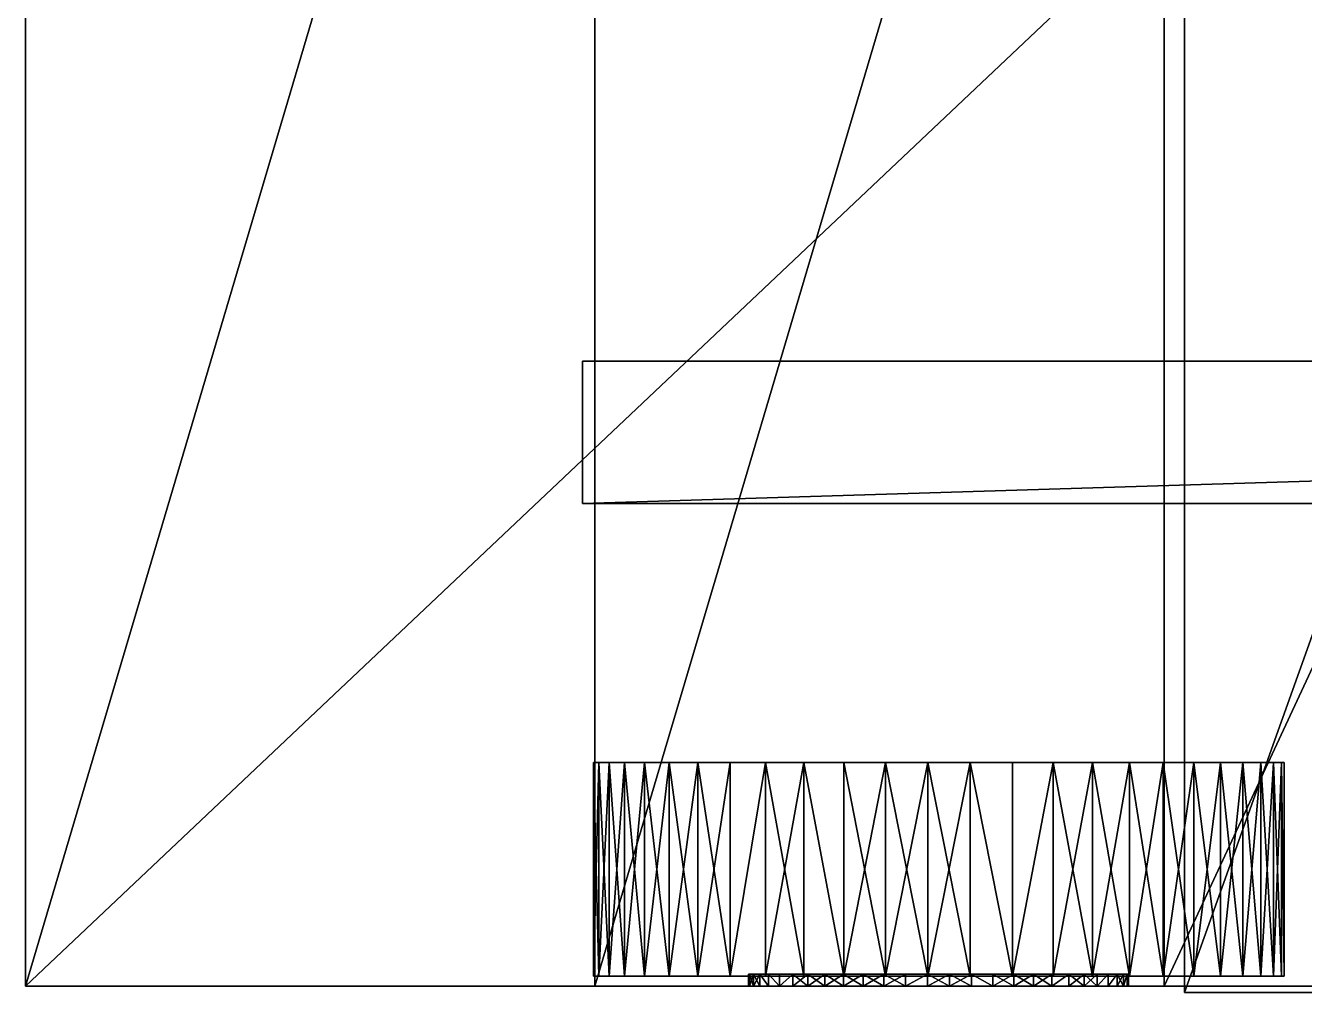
# Model space of a CAD drawing. Header units: millimetres. Extents: x -2048 to 3140, y -951 to 960.
# Drawn here: x -2048 to -790, y -951 to 0 of the extents above; entities that cross this region are included whole.
import ezdxf

# ---------------------------------------------------------------- set-up
doc = ezdxf.new("R2010")
doc.units = ezdxf.units.MM

msp = doc.modelspace()

# ---------------------------------------------------------------- linework, layer by layer
at = {"layer": 'CAD_75LAB'}
for points in [[(-2048, -945, 300), (-48, 945, 300), (-48, -945, 300)], [(-2048, 945, 300), (-48, 945, 300), (-2048, -945, 300)], [(-1488, 945, 1180), (-2048, 945, 860), (-2048, -945, 860)], [(-1488, 945, 1180), (-2048, -945, 860), (-1488, -945, 1180)], [(-2048, 945, 860), (-2048, 945, 300), (-2048, -945, 300)], [(-2048, 945, 860), (-2048, -945, 300), (-2048, -945, 860)], [(-928, 945, 2665), (-1488, 945, 1180), (-1488, -945, 1180)], [(-928, 945, 2665), (-1488, -945, 1180), (-928, -945, 2665)], [(-48, 945, 2665), (-928, -945, 2665), (-48, -945, 2665)], [(-48, 945, 2665), (-928, 945, 2665), (-928, -945, 2665)], [(-908, -951, 1200), (-908, 951, 2525), (-908, 951, 1200)], [(-908, -951, 2525), (-908, 951, 2525), (-908, -951, 1200)], [(-228, 951, 1200), (-908, -951, 1200), (-908, 951, 1200)], [(-228, 951, 1200), (-228, -951, 1200), (-908, -951, 1200)], [(-228, 951, 2525), (-908, 951, 2525), (-908, -951, 2525)], [(-228, 951, 2525), (-908, -951, 2525), (-228, -951, 2525)], [(-1500, -330, 630), (-1500, -330, 380), (-1500, -470, 380)], [(-1500, -470, 630), (-1500, -330, 630), (-1500, -470, 380)], [(3060, -330, 380), (-1500, -330, 380), (-1500, -330, 630)], [(3060, -330, 630), (3060, -330, 380), (-1500, -330, 630)], [(3060, -330, 380), (-1500, -470, 380), (-1500, -330, 380)], [(3060, -330, 380), (3060, -470, 380), (-1500, -470, 380)], [(3060, -330, 630), (-1500, -330, 630), (-1500, -470, 630)], [(3060, -330, 630), (-1500, -470, 630), (3060, -470, 630)], [(3060, -470, 380), (-1500, -470, 630), (-1500, -470, 380)], [(3060, -470, 630), (-1500, -470, 630), (3060, -470, 380)], [(-1489.36, -935, 360.93), (-1484.21, -935, 402.47), (-1484.21, -725, 402.47)], [(-1489.36, -935, 360.93), (-1484.21, -725, 402.47), (-1489.36, -725, 360.93)], [(-1489.36, -935, 360.93), (-1489.36, -725, 360.93), (-1489.36, -725, 319.07)], [(-1489.36, -935, 319.07), (-1489.36, -935, 360.93), (-1489.36, -725, 319.07)], [(-1484.21, -935, 277.53), (-1489.36, -935, 319.07), (-1489.36, -725, 319.07)], [(-1484.21, -935, 277.53), (-1489.36, -725, 319.07), (-1484.21, -725, 277.53)], [(-1484.21, -725, 402.47), (-1489.36, -725, 319.07), (-1489.36, -725, 360.93)], [(-1474, -725, 443.07), (-1489.36, -725, 319.07), (-1484.21, -725, 402.47)], [(-1458.88, -725, 482.11), (-1484.21, -725, 277.53), (-1489.36, -725, 319.07)], [(-1458.88, -725, 482.11), (-1489.36, -725, 319.07), (-1474, -725, 443.07)], [(-1484.21, -935, 402.47), (-1474, -935, 443.07), (-1474, -725, 443.07)], [(-1484.21, -935, 402.47), (-1474, -725, 443.07), (-1484.21, -725, 402.47)], [(-1474, -935, 236.93), (-1484.21, -935, 277.53), (-1484.21, -725, 277.53)], [(-1474, -935, 236.93), (-1484.21, -725, 277.53), (-1474, -725, 236.93)], [(-1484.21, -725, 277.53), (-1354.9, -725, 68.67), (-1386.69, -725, 95.91)], [(-1484.21, -725, 277.53), (-1386.69, -725, 95.91), (-1474, -725, 236.93)], [(-1458.88, -725, 482.11), (-1354.9, -725, 68.67), (-1484.21, -725, 277.53)], [(-1474, -935, 443.07), (-1458.88, -725, 482.11), (-1474, -725, 443.07)], [(-1474, -935, 443.07), (-1458.88, -935, 482.11), (-1458.88, -725, 482.11)], [(-1458.88, -935, 197.89), (-1474, -935, 236.93), (-1474, -725, 236.93)], [(-1458.88, -935, 197.89), (-1474, -725, 236.93), (-1458.88, -725, 197.89)], [(-1474, -725, 236.93), (-1386.69, -725, 95.91), (-1458.88, -725, 197.89)], [(-1458.88, -935, 482.11), (-1439.07, -725, 518.99), (-1458.88, -725, 482.11)], [(-1458.88, -935, 482.11), (-1439.07, -935, 518.99), (-1439.07, -725, 518.99)], [(-1439.07, -935, 161.01), (-1458.88, -935, 197.89), (-1458.88, -725, 197.89)], [(-1439.07, -935, 161.01), (-1458.88, -725, 197.89), (-1439.07, -725, 161.01)], [(-1458.88, -725, 197.89), (-1386.69, -725, 95.91), (-1439.07, -725, 161.01)], [(-1439.07, -725, 518.99), (-1354.9, -725, 68.67), (-1458.88, -725, 482.11)], [(-1439.07, -935, 518.99), (-1414.89, -725, 553.15), (-1439.07, -725, 518.99)], [(-1439.07, -935, 518.99), (-1414.89, -935, 553.15), (-1414.89, -725, 553.15)], [(-1414.89, -935, 126.85), (-1439.07, -935, 161.01), (-1439.07, -725, 161.01)], [(-1414.89, -935, 126.85), (-1439.07, -725, 161.01), (-1414.89, -725, 126.85)], [(-1439.07, -725, 161.01), (-1386.69, -725, 95.91), (-1414.89, -725, 126.85)], [(-1386.69, -725, 584.09), (-1439.07, -725, 518.99), (-1414.89, -725, 553.15)], [(-1386.69, -725, 584.09), (-1354.9, -725, 68.67), (-1439.07, -725, 518.99)], [(-1414.89, -935, 553.15), (-1386.69, -725, 584.09), (-1414.89, -725, 553.15)], [(-1414.89, -935, 553.15), (-1386.69, -935, 584.09), (-1386.69, -725, 584.09)], [(-1386.69, -935, 95.91), (-1414.89, -935, 126.85), (-1414.89, -725, 126.85)], [(-1386.69, -935, 95.91), (-1414.89, -725, 126.85), (-1386.69, -725, 95.91)], [(-1386.69, -935, 584.09), (-1354.9, -725, 611.33), (-1386.69, -725, 584.09)], [(-1386.69, -935, 584.09), (-1354.9, -935, 611.33), (-1354.9, -725, 611.33)], [(-1354.9, -935, 68.67), (-1386.69, -935, 95.91), (-1386.69, -725, 95.91)], [(-1354.9, -935, 68.67), (-1386.69, -725, 95.91), (-1354.9, -725, 68.67)], [(-1202.15, -725, 675.98), (-1354.9, -725, 68.67), (-1386.69, -725, 584.09)], [(-1202.15, -725, 675.98), (-1386.69, -725, 584.09), (-1354.9, -725, 611.33)], [(-1354.9, -935, 611.33), (-1320, -725, 634.45), (-1354.9, -725, 611.33)], [(-1354.9, -935, 611.33), (-1320, -935, 634.45), (-1320, -725, 634.45)], [(-1354.9, -935, 68.67), (-1354.9, -725, 68.67), (-1320, -725, 45.55)], [(-1320, -935, 45.55), (-1354.9, -935, 68.67), (-1320, -725, 45.55)], [(-1202.15, -725, 4.02), (-1320, -725, 45.55), (-1354.9, -725, 68.67)], [(-1202.15, -725, 675.98), (-1354.9, -725, 611.33), (-1320, -725, 634.45)], [(-1202.15, -725, 675.98), (-1202.15, -725, 4.02), (-1354.9, -725, 68.67)], [(-1320, -935, 634.45), (-1282.53, -725, 653.11), (-1320, -725, 634.45)], [(-1320, -935, 634.45), (-1282.53, -935, 653.11), (-1282.53, -725, 653.11)], [(-1282.53, -935, 26.89), (-1320, -935, 45.55), (-1320, -725, 45.55)], [(-1282.53, -935, 26.89), (-1320, -725, 45.55), (-1282.53, -725, 26.89)], [(-1202.15, -725, 4.02), (-1282.53, -725, 26.89), (-1320, -725, 45.55)], [(-1202.15, -725, 675.98), (-1320, -725, 634.45), (-1282.53, -725, 653.11)], [(-1243.05, -935, 667.02), (-1243.05, -725, 667.02), (-1282.53, -725, 653.11)], [(-1282.53, -935, 653.11), (-1243.05, -935, 667.02), (-1282.53, -725, 653.11)], [(-1243.05, -935, 12.98), (-1282.53, -935, 26.89), (-1282.53, -725, 26.89)], [(-1243.05, -935, 12.98), (-1282.53, -725, 26.89), (-1243.05, -725, 12.98)], [(-1202.15, -725, 4.02), (-1243.05, -725, 12.98), (-1282.53, -725, 26.89)], [(-1202.15, -725, 675.98), (-1282.53, -725, 653.11), (-1243.05, -725, 667.02)], [(-1243.05, -935, 667.02), (-1202.15, -725, 675.98), (-1243.05, -725, 667.02)], [(-1243.05, -935, 667.02), (-1202.15, -935, 675.98), (-1202.15, -725, 675.98)], [(-1202.15, -935, 4.02), (-1243.05, -935, 12.98), (-1243.05, -725, 12.98)], [(-1202.15, -935, 4.02), (-1243.05, -725, 12.98), (-1202.15, -725, 4.02)], [(-1202.15, -935, 675.98), (-1160.47, -935, 679.84), (-1160.47, -725, 679.84)], [(-1202.15, -935, 675.98), (-1160.47, -725, 679.84), (-1202.15, -725, 675.98)], [(-1160.47, -935, 0.16), (-1202.15, -935, 4.02), (-1202.15, -725, 4.02)], [(-1160.47, -935, 0.16), (-1202.15, -725, 4.02), (-1160.47, -725, 0.16)], [(-1037, -725, 19.33), (-1160.47, -725, 0.16), (-1202.15, -725, 4.02)], [(-1202.15, -725, 675.98), (-1037, -725, 19.33), (-1202.15, -725, 4.02)], [(-1160.47, -725, 679.84), (-1037, -725, 19.33), (-1202.15, -725, 675.98)], [(-1160.47, -935, 679.84), (-1118.63, -935, 678.55), (-1118.63, -725, 678.55)], [(-1160.47, -935, 679.84), (-1118.63, -725, 678.55), (-1160.47, -725, 679.84)], [(-1118.63, -935, 1.45), (-1160.47, -935, 0.16), (-1160.47, -725, 0.16)], [(-1118.63, -935, 1.45), (-1160.47, -725, 0.16), (-1118.63, -725, 1.45)], [(-1077.26, -725, 7.87), (-1118.63, -725, 1.45), (-1160.47, -725, 0.16)], [(-1037, -725, 19.33), (-1077.26, -725, 7.87), (-1160.47, -725, 0.16)], [(-1037, -725, 660.67), (-1160.47, -725, 679.84), (-1118.63, -725, 678.55)], [(-1037, -725, 660.67), (-1037, -725, 19.33), (-1160.47, -725, 679.84)], [(-1077.26, -935, 672.13), (-1077.26, -725, 672.13), (-1118.63, -725, 678.55)], [(-1118.63, -935, 678.55), (-1077.26, -935, 672.13), (-1118.63, -725, 678.55)], [(-1077.26, -935, 7.87), (-1118.63, -935, 1.45), (-1118.63, -725, 1.45)], [(-1077.26, -935, 7.87), (-1118.63, -725, 1.45), (-1077.26, -725, 7.87)], [(-1037, -725, 660.67), (-1118.63, -725, 678.55), (-1077.26, -725, 672.13)], [(-1077.26, -935, 672.13), (-1037, -935, 660.67), (-1037, -725, 660.67)], [(-1077.26, -935, 672.13), (-1037, -725, 660.67), (-1077.26, -725, 672.13)], [(-1077.26, -935, 7.87), (-1077.26, -725, 7.87), (-1037, -725, 19.33)], [(-1037, -935, 19.33), (-1077.26, -935, 7.87), (-1037, -725, 19.33)], [(-1037, -935, 660.67), (-998.45, -935, 644.36), (-998.45, -725, 644.36)], [(-1037, -935, 660.67), (-998.45, -725, 644.36), (-1037, -725, 660.67)], [(-998.45, -935, 35.64), (-1037, -935, 19.33), (-1037, -725, 19.33)], [(-998.45, -935, 35.64), (-1037, -725, 19.33), (-998.45, -725, 35.64)], [(-928.79, -725, 81.8), (-998.45, -725, 35.64), (-1037, -725, 19.33)], [(-998.45, -725, 644.36), (-1037, -725, 19.33), (-1037, -725, 660.67)], [(-998.45, -725, 644.36), (-928.79, -725, 81.8), (-1037, -725, 19.33)], [(-998.45, -935, 644.36), (-962.2, -935, 623.42), (-962.2, -725, 623.42)], [(-998.45, -935, 644.36), (-962.2, -725, 623.42), (-998.45, -725, 644.36)], [(-962.2, -935, 56.58), (-998.45, -935, 35.64), (-998.45, -725, 35.64)], [(-962.2, -935, 56.58), (-998.45, -725, 35.64), (-962.2, -725, 56.58)], [(-928.79, -725, 81.8), (-962.2, -725, 56.58), (-998.45, -725, 35.64)], [(-998.45, -725, 644.36), (-832.96, -725, 217.18), (-928.79, -725, 81.8)], [(-998.45, -725, 644.36), (-832.96, -725, 462.82), (-832.96, -725, 217.18)], [(-850.46, -725, 500.85), (-832.96, -725, 462.82), (-998.45, -725, 644.36)], [(-928.79, -725, 598.2), (-998.45, -725, 644.36), (-962.2, -725, 623.42)], [(-898.74, -725, 569.06), (-850.46, -725, 500.85), (-998.45, -725, 644.36)], [(-898.74, -725, 569.06), (-998.45, -725, 644.36), (-928.79, -725, 598.2)], [(-962.2, -935, 623.42), (-928.79, -935, 598.2), (-928.79, -725, 598.2)], [(-962.2, -935, 623.42), (-928.79, -725, 598.2), (-962.2, -725, 623.42)], [(-928.79, -935, 81.8), (-962.2, -935, 56.58), (-962.2, -725, 56.58)], [(-928.79, -935, 81.8), (-962.2, -725, 56.58), (-928.79, -725, 81.8)], [(-898.74, -935, 569.06), (-898.74, -725, 569.06), (-928.79, -725, 598.2)], [(-928.79, -935, 598.2), (-898.74, -935, 569.06), (-928.79, -725, 598.2)], [(-928.79, -935, 81.8), (-928.79, -725, 81.8), (-898.74, -725, 110.94)], [(-898.74, -935, 110.94), (-928.79, -935, 81.8), (-898.74, -725, 110.94)], [(-832.96, -725, 217.18), (-898.74, -725, 110.94), (-928.79, -725, 81.8)], [(-872.49, -935, 536.44), (-872.49, -725, 536.44), (-898.74, -725, 569.06)], [(-898.74, -935, 569.06), (-872.49, -935, 536.44), (-898.74, -725, 569.06)], [(-898.74, -935, 110.94), (-898.74, -725, 110.94), (-872.49, -725, 143.56)], [(-872.49, -935, 143.56), (-898.74, -935, 110.94), (-872.49, -725, 143.56)], [(-832.96, -725, 217.18), (-872.49, -725, 143.56), (-898.74, -725, 110.94)], [(-898.74, -725, 569.06), (-872.49, -725, 536.44), (-850.46, -725, 500.85)], [(-872.49, -935, 536.44), (-850.46, -935, 500.85), (-850.46, -725, 500.85)], [(-872.49, -935, 536.44), (-850.46, -725, 500.85), (-872.49, -725, 536.44)], [(-850.46, -935, 179.15), (-872.49, -935, 143.56), (-872.49, -725, 143.56)], [(-850.46, -935, 179.15), (-872.49, -725, 143.56), (-850.46, -725, 179.15)], [(-832.96, -725, 217.18), (-850.46, -725, 179.15), (-872.49, -725, 143.56)], [(-850.46, -935, 500.85), (-832.96, -935, 462.82), (-832.96, -725, 462.82)], [(-850.46, -935, 500.85), (-832.96, -725, 462.82), (-850.46, -725, 500.85)], [(-832.96, -935, 217.18), (-850.46, -725, 179.15), (-832.96, -725, 217.18)], [(-832.96, -935, 217.18), (-850.46, -935, 179.15), (-850.46, -725, 179.15)], [(-832.96, -935, 462.82), (-820.27, -935, 422.93), (-820.27, -725, 422.93)], [(-832.96, -935, 462.82), (-820.27, -725, 422.93), (-832.96, -725, 462.82)], [(-820.27, -935, 257.07), (-832.96, -725, 217.18), (-820.27, -725, 257.07)], [(-820.27, -935, 257.07), (-832.96, -935, 217.18), (-832.96, -725, 217.18)], [(-812.58, -725, 298.22), (-820.27, -725, 257.07), (-832.96, -725, 217.18)], [(-810, -725, 340), (-812.58, -725, 298.22), (-832.96, -725, 217.18)], [(-812.58, -725, 381.78), (-810, -725, 340), (-832.96, -725, 217.18)], [(-820.27, -725, 422.93), (-812.58, -725, 381.78), (-832.96, -725, 217.18)], [(-832.96, -725, 462.82), (-820.27, -725, 422.93), (-832.96, -725, 217.18)], [(-820.27, -935, 422.93), (-812.58, -935, 381.78), (-812.58, -725, 381.78)], [(-820.27, -935, 422.93), (-812.58, -725, 381.78), (-820.27, -725, 422.93)], [(-812.58, -935, 298.22), (-820.27, -725, 257.07), (-812.58, -725, 298.22)], [(-812.58, -935, 298.22), (-820.27, -935, 257.07), (-820.27, -725, 257.07)], [(-810, -935, 340), (-810, -725, 340), (-812.58, -725, 381.78)], [(-812.58, -935, 381.78), (-810, -935, 340), (-812.58, -725, 381.78)], [(-810, -935, 340), (-812.58, -725, 298.22), (-810, -725, 340)], [(-810, -935, 340), (-812.58, -935, 298.22), (-812.58, -725, 298.22)], [(-1484.21, -935, 402.47), (-1489.36, -935, 360.93), (-1489.36, -935, 319.07)], [(-1474, -935, 443.07), (-1484.21, -935, 402.47), (-1489.36, -935, 319.07)], [(-1458.88, -935, 482.11), (-1489.36, -935, 319.07), (-1484.21, -935, 277.53)], [(-1458.88, -935, 482.11), (-1474, -935, 443.07), (-1489.36, -935, 319.07)], [(-1484.21, -935, 277.53), (-1386.69, -935, 95.91), (-1354.9, -935, 68.67)], [(-1484.21, -935, 277.53), (-1474, -935, 236.93), (-1386.69, -935, 95.91)], [(-1458.88, -935, 482.11), (-1484.21, -935, 277.53), (-1354.9, -935, 68.67)], [(-1474, -935, 236.93), (-1458.88, -935, 197.89), (-1386.69, -935, 95.91)], [(-1458.88, -935, 197.89), (-1439.07, -935, 161.01), (-1386.69, -935, 95.91)], [(-1439.07, -935, 518.99), (-1458.88, -935, 482.11), (-1354.9, -935, 68.67)], [(-1439.07, -935, 161.01), (-1414.89, -935, 126.85), (-1386.69, -935, 95.91)], [(-1386.69, -935, 584.09), (-1414.89, -935, 553.15), (-1439.07, -935, 518.99)], [(-1386.69, -935, 584.09), (-1439.07, -935, 518.99), (-1354.9, -935, 68.67)], [(-1202.15, -935, 675.98), (-1386.69, -935, 584.09), (-1354.9, -935, 68.67)], [(-1202.15, -935, 675.98), (-1354.9, -935, 611.33), (-1386.69, -935, 584.09)], [(-1202.15, -935, 4.02), (-1354.9, -935, 68.67), (-1320, -935, 45.55)], [(-1202.15, -935, 675.98), (-1320, -935, 634.45), (-1354.9, -935, 611.33)], [(-1202.15, -935, 675.98), (-1354.9, -935, 68.67), (-1202.15, -935, 4.02)], [(-1337, -945, 340), (-1335.74, -945, 361.71), (-1335.74, -933, 361.71)], [(-1337, -945, 340), (-1335.74, -933, 361.71), (-1337, -933, 340)], [(-1337, -945, 340), (-1337, -933, 340), (-1335.74, -933, 318.29)], [(-1335.74, -945, 318.29), (-1337, -945, 340), (-1335.74, -933, 318.29)], [(-1335.74, -933, 361.71), (-1335.74, -933, 318.29), (-1337, -933, 340)], [(-1335.74, -945, 361.71), (-1331.96, -945, 383.13), (-1331.96, -933, 383.13)], [(-1335.74, -945, 361.71), (-1331.96, -933, 383.13), (-1335.74, -933, 361.71)], [(-1331.96, -945, 296.87), (-1335.74, -945, 318.29), (-1335.74, -933, 318.29)], [(-1331.96, -945, 296.87), (-1335.74, -933, 318.29), (-1331.96, -933, 296.87)], [(-1335.74, -933, 318.29), (-1325.72, -933, 276.04), (-1331.96, -933, 296.87)], [(-1335.74, -933, 361.71), (-1325.72, -933, 276.04), (-1335.74, -933, 318.29)], [(-1306.24, -933, 442.76), (-1335.74, -933, 361.71), (-1331.96, -933, 383.13)], [(-1306.24, -933, 442.76), (-1325.72, -933, 276.04), (-1335.74, -933, 361.71)], [(-1331.96, -945, 383.13), (-1325.72, -945, 403.96), (-1325.72, -933, 403.96)], [(-1331.96, -945, 383.13), (-1325.72, -933, 403.96), (-1331.96, -933, 383.13)], [(-1325.72, -945, 276.04), (-1331.96, -945, 296.87), (-1331.96, -933, 296.87)], [(-1325.72, -945, 276.04), (-1331.96, -933, 296.87), (-1325.72, -933, 276.04)], [(-1306.24, -933, 442.76), (-1331.96, -933, 383.13), (-1325.72, -933, 403.96)], [(-1317.11, -945, 423.93), (-1317.11, -933, 423.93), (-1325.72, -933, 403.96)], [(-1325.72, -945, 403.96), (-1317.11, -945, 423.93), (-1325.72, -933, 403.96)], [(-1317.11, -945, 256.07), (-1325.72, -945, 276.04), (-1325.72, -933, 276.04)], [(-1317.11, -945, 256.07), (-1325.72, -933, 276.04), (-1317.11, -933, 256.07)], [(-1325.72, -933, 276.04), (-1293.25, -933, 219.8), (-1317.11, -933, 256.07)], [(-1306.24, -933, 442.76), (-1325.72, -933, 403.96), (-1317.11, -933, 423.93)], [(-1306.24, -933, 442.76), (-1293.25, -933, 219.8), (-1325.72, -933, 276.04)], [(-1202.15, -935, 4.02), (-1320, -935, 45.55), (-1282.53, -935, 26.89)], [(-1202.15, -935, 675.98), (-1282.53, -935, 653.11), (-1320, -935, 634.45)], [(-1306.24, -945, 442.76), (-1306.24, -933, 442.76), (-1317.11, -933, 423.93)], [(-1317.11, -945, 423.93), (-1306.24, -945, 442.76), (-1317.11, -933, 423.93)], [(-1306.24, -945, 237.24), (-1317.11, -945, 256.07), (-1317.11, -933, 256.07)], [(-1306.24, -945, 237.24), (-1317.11, -933, 256.07), (-1306.24, -933, 237.24)], [(-1317.11, -933, 256.07), (-1293.25, -933, 219.8), (-1306.24, -933, 237.24)], [(-1306.24, -945, 442.76), (-1293.25, -933, 460.2), (-1306.24, -933, 442.76)], [(-1306.24, -945, 442.76), (-1293.25, -945, 460.2), (-1293.25, -933, 460.2)], [(-1306.24, -945, 237.24), (-1306.24, -933, 237.24), (-1293.25, -933, 219.8)], [(-1293.25, -945, 219.8), (-1306.24, -945, 237.24), (-1293.25, -933, 219.8)], [(-1096.37, -933, 519.14), (-1293.25, -933, 219.8), (-1306.24, -933, 442.76)], [(-1096.37, -933, 519.14), (-1306.24, -933, 442.76), (-1293.25, -933, 460.2)], [(-1293.25, -945, 460.2), (-1278.33, -933, 476.02), (-1293.25, -933, 460.2)], [(-1293.25, -945, 460.2), (-1278.33, -945, 476.02), (-1278.33, -933, 476.02)], [(-1278.33, -945, 203.98), (-1293.25, -945, 219.8), (-1293.25, -933, 219.8)], [(-1278.33, -945, 203.98), (-1293.25, -933, 219.8), (-1278.33, -933, 203.98)], [(-1261.67, -933, 190), (-1278.33, -933, 203.98), (-1293.25, -933, 219.8)], [(-1203.63, -933, 160.86), (-1261.67, -933, 190), (-1293.25, -933, 219.8)], [(-1261.67, -933, 490), (-1293.25, -933, 460.2), (-1278.33, -933, 476.02)], [(-974.28, -933, 276.04), (-1203.63, -933, 160.86), (-1293.25, -933, 219.8)], [(-1096.37, -933, 519.14), (-974.28, -933, 276.04), (-1293.25, -933, 219.8)], [(-1096.37, -933, 519.14), (-1293.25, -933, 460.2), (-1261.67, -933, 490)], [(-1202.15, -935, 4.02), (-1282.53, -935, 26.89), (-1243.05, -935, 12.98)], [(-1202.15, -935, 675.98), (-1243.05, -935, 667.02), (-1282.53, -935, 653.11)], [(-1278.33, -945, 476.02), (-1261.67, -933, 490), (-1278.33, -933, 476.02)], [(-1278.33, -945, 476.02), (-1261.67, -945, 490), (-1261.67, -933, 490)], [(-1261.67, -945, 190), (-1278.33, -945, 203.98), (-1278.33, -933, 203.98)], [(-1261.67, -945, 190), (-1278.33, -933, 203.98), (-1261.67, -933, 190)], [(-1261.67, -945, 490), (-1243.5, -933, 501.95), (-1261.67, -933, 490)], [(-1261.67, -945, 490), (-1243.5, -945, 501.95), (-1243.5, -933, 501.95)], [(-1243.5, -945, 178.05), (-1261.67, -945, 190), (-1261.67, -933, 190)], [(-1243.5, -945, 178.05), (-1261.67, -933, 190), (-1243.5, -933, 178.05)], [(-1224.07, -933, 168.29), (-1243.5, -933, 178.05), (-1261.67, -933, 190)], [(-1203.63, -933, 160.86), (-1224.07, -933, 168.29), (-1261.67, -933, 190)], [(-1203.63, -933, 519.14), (-1261.67, -933, 490), (-1243.5, -933, 501.95)], [(-1096.37, -933, 519.14), (-1261.67, -933, 490), (-1203.63, -933, 519.14)], [(-1243.5, -945, 501.95), (-1224.07, -933, 511.71), (-1243.5, -933, 501.95)], [(-1243.5, -945, 501.95), (-1224.07, -945, 511.71), (-1224.07, -933, 511.71)], [(-1224.07, -945, 168.29), (-1243.5, -945, 178.05), (-1243.5, -933, 178.05)], [(-1224.07, -945, 168.29), (-1243.5, -933, 178.05), (-1224.07, -933, 168.29)], [(-1203.63, -933, 519.14), (-1243.5, -933, 501.95), (-1224.07, -933, 511.71)], [(-1203.63, -945, 519.14), (-1203.63, -933, 519.14), (-1224.07, -933, 511.71)], [(-1224.07, -945, 511.71), (-1203.63, -945, 519.14), (-1224.07, -933, 511.71)], [(-1224.07, -945, 168.29), (-1224.07, -933, 168.29), (-1203.63, -933, 160.86)], [(-1203.63, -945, 160.86), (-1224.07, -945, 168.29), (-1203.63, -933, 160.86)], [(-1203.63, -945, 519.14), (-1182.47, -933, 524.16), (-1203.63, -933, 519.14)], [(-1203.63, -945, 519.14), (-1182.47, -945, 524.16), (-1182.47, -933, 524.16)], [(-1182.47, -945, 155.84), (-1203.63, -945, 160.86), (-1203.63, -933, 160.86)], [(-1182.47, -945, 155.84), (-1203.63, -933, 160.86), (-1182.47, -933, 155.84)], [(-1139.13, -933, 153.32), (-1182.47, -933, 155.84), (-1203.63, -933, 160.86)], [(-1117.53, -933, 155.84), (-1139.13, -933, 153.32), (-1203.63, -933, 160.86)], [(-974.28, -933, 276.04), (-1117.53, -933, 155.84), (-1203.63, -933, 160.86)], [(-1117.53, -933, 524.16), (-1203.63, -933, 519.14), (-1182.47, -933, 524.16)], [(-1096.37, -933, 519.14), (-1203.63, -933, 519.14), (-1117.53, -933, 524.16)], [(-1037, -935, 19.33), (-1202.15, -935, 4.02), (-1160.47, -935, 0.16)], [(-1202.15, -935, 675.98), (-1202.15, -935, 4.02), (-1037, -935, 19.33)], [(-1160.47, -935, 679.84), (-1202.15, -935, 675.98), (-1037, -935, 19.33)], [(-1182.47, -945, 524.16), (-1160.87, -933, 526.68), (-1182.47, -933, 524.16)], [(-1182.47, -945, 524.16), (-1160.87, -945, 526.68), (-1160.87, -933, 526.68)], [(-1182.47, -945, 155.84), (-1182.47, -933, 155.84), (-1160.87, -933, 153.32)], [(-1160.87, -945, 153.32), (-1182.47, -945, 155.84), (-1160.87, -933, 153.32)], [(-1139.13, -933, 153.32), (-1160.87, -933, 153.32), (-1182.47, -933, 155.84)], [(-1117.53, -933, 524.16), (-1182.47, -933, 524.16), (-1160.87, -933, 526.68)], [(-1160.87, -945, 526.68), (-1139.13, -933, 526.68), (-1160.87, -933, 526.68)], [(-1160.87, -945, 526.68), (-1139.13, -945, 526.68), (-1139.13, -933, 526.68)], [(-1139.13, -945, 153.32), (-1160.87, -945, 153.32), (-1160.87, -933, 153.32)], [(-1139.13, -945, 153.32), (-1160.87, -933, 153.32), (-1139.13, -933, 153.32)], [(-1117.53, -933, 524.16), (-1160.87, -933, 526.68), (-1139.13, -933, 526.68)], [(-1077.26, -935, 7.87), (-1160.47, -935, 0.16), (-1118.63, -935, 1.45)], [(-1037, -935, 19.33), (-1160.47, -935, 0.16), (-1077.26, -935, 7.87)], [(-1037, -935, 660.67), (-1118.63, -935, 678.55), (-1160.47, -935, 679.84)], [(-1037, -935, 660.67), (-1160.47, -935, 679.84), (-1037, -935, 19.33)], [(-1139.13, -945, 526.68), (-1117.53, -945, 524.16), (-1117.53, -933, 524.16)], [(-1139.13, -945, 526.68), (-1117.53, -933, 524.16), (-1139.13, -933, 526.68)], [(-1117.53, -945, 155.84), (-1139.13, -945, 153.32), (-1139.13, -933, 153.32)], [(-1117.53, -945, 155.84), (-1139.13, -933, 153.32), (-1117.53, -933, 155.84)], [(-1037, -935, 660.67), (-1077.26, -935, 672.13), (-1118.63, -935, 678.55)], [(-1096.37, -945, 519.14), (-1096.37, -933, 519.14), (-1117.53, -933, 524.16)], [(-1117.53, -945, 524.16), (-1096.37, -945, 519.14), (-1117.53, -933, 524.16)], [(-1096.37, -945, 160.86), (-1117.53, -945, 155.84), (-1117.53, -933, 155.84)], [(-1096.37, -945, 160.86), (-1117.53, -933, 155.84), (-1096.37, -933, 160.86)], [(-1038.33, -933, 190), (-1096.37, -933, 160.86), (-1117.53, -933, 155.84)], [(-974.28, -933, 276.04), (-1038.33, -933, 190), (-1117.53, -933, 155.84)], [(-1096.37, -945, 519.14), (-1075.93, -945, 511.71), (-1075.93, -933, 511.71)], [(-1096.37, -945, 519.14), (-1075.93, -933, 511.71), (-1096.37, -933, 519.14)], [(-1075.93, -945, 168.29), (-1096.37, -945, 160.86), (-1096.37, -933, 160.86)], [(-1075.93, -945, 168.29), (-1096.37, -933, 160.86), (-1075.93, -933, 168.29)], [(-1056.5, -933, 178.05), (-1075.93, -933, 168.29), (-1096.37, -933, 160.86)], [(-1038.33, -933, 190), (-1056.5, -933, 178.05), (-1096.37, -933, 160.86)], [(-1056.5, -933, 501.95), (-974.28, -933, 276.04), (-1096.37, -933, 519.14)], [(-1056.5, -933, 501.95), (-1096.37, -933, 519.14), (-1075.93, -933, 511.71)], [(-1075.93, -945, 511.71), (-1056.5, -945, 501.95), (-1056.5, -933, 501.95)], [(-1075.93, -945, 511.71), (-1056.5, -933, 501.95), (-1075.93, -933, 511.71)], [(-1056.5, -945, 178.05), (-1075.93, -945, 168.29), (-1075.93, -933, 168.29)], [(-1056.5, -945, 178.05), (-1075.93, -933, 168.29), (-1056.5, -933, 178.05)], [(-1056.5, -945, 501.95), (-1038.33, -945, 490), (-1038.33, -933, 490)], [(-1056.5, -945, 501.95), (-1038.33, -933, 490), (-1056.5, -933, 501.95)], [(-1038.33, -945, 190), (-1056.5, -933, 178.05), (-1038.33, -933, 190)], [(-1038.33, -945, 190), (-1056.5, -945, 178.05), (-1056.5, -933, 178.05)], [(-1056.5, -933, 501.95), (-982.89, -933, 423.93), (-974.28, -933, 276.04)], [(-1021.67, -933, 476.02), (-1056.5, -933, 501.95), (-1038.33, -933, 490)], [(-1021.67, -933, 476.02), (-982.89, -933, 423.93), (-1056.5, -933, 501.95)], [(-1038.33, -945, 490), (-1021.67, -945, 476.02), (-1021.67, -933, 476.02)], [(-1038.33, -945, 490), (-1021.67, -933, 476.02), (-1038.33, -933, 490)], [(-1038.33, -945, 190), (-1038.33, -933, 190), (-1021.67, -933, 203.98)], [(-1021.67, -945, 203.98), (-1038.33, -945, 190), (-1021.67, -933, 203.98)], [(-993.76, -933, 237.24), (-1021.67, -933, 203.98), (-1038.33, -933, 190)], [(-982.89, -933, 256.07), (-993.76, -933, 237.24), (-1038.33, -933, 190)], [(-974.28, -933, 276.04), (-982.89, -933, 256.07), (-1038.33, -933, 190)], [(-928.79, -935, 81.8), (-1037, -935, 19.33), (-998.45, -935, 35.64)], [(-998.45, -935, 644.36), (-1037, -935, 660.67), (-1037, -935, 19.33)], [(-998.45, -935, 644.36), (-1037, -935, 19.33), (-928.79, -935, 81.8)], [(-1006.75, -945, 460.2), (-1006.75, -933, 460.2), (-1021.67, -933, 476.02)], [(-1021.67, -945, 476.02), (-1006.75, -945, 460.2), (-1021.67, -933, 476.02)], [(-1021.67, -945, 203.98), (-1021.67, -933, 203.98), (-1006.75, -933, 219.8)], [(-1006.75, -945, 219.8), (-1021.67, -945, 203.98), (-1006.75, -933, 219.8)], [(-993.76, -933, 237.24), (-1006.75, -933, 219.8), (-1021.67, -933, 203.98)], [(-1021.67, -933, 476.02), (-993.76, -933, 442.76), (-982.89, -933, 423.93)], [(-1021.67, -933, 476.02), (-1006.75, -933, 460.2), (-993.76, -933, 442.76)], [(-1006.75, -945, 460.2), (-993.76, -945, 442.76), (-993.76, -933, 442.76)], [(-1006.75, -945, 460.2), (-993.76, -933, 442.76), (-1006.75, -933, 460.2)], [(-993.76, -945, 237.24), (-1006.75, -933, 219.8), (-993.76, -933, 237.24)], [(-993.76, -945, 237.24), (-1006.75, -945, 219.8), (-1006.75, -933, 219.8)], [(-928.79, -935, 81.8), (-998.45, -935, 35.64), (-962.2, -935, 56.58)], [(-998.45, -935, 644.36), (-928.79, -935, 81.8), (-832.96, -935, 217.18)], [(-998.45, -935, 644.36), (-832.96, -935, 217.18), (-832.96, -935, 462.82)], [(-850.46, -935, 500.85), (-998.45, -935, 644.36), (-832.96, -935, 462.82)], [(-928.79, -935, 598.2), (-962.2, -935, 623.42), (-998.45, -935, 644.36)], [(-898.74, -935, 569.06), (-998.45, -935, 644.36), (-850.46, -935, 500.85)], [(-898.74, -935, 569.06), (-928.79, -935, 598.2), (-998.45, -935, 644.36)], [(-993.76, -945, 442.76), (-982.89, -945, 423.93), (-982.89, -933, 423.93)], [(-993.76, -945, 442.76), (-982.89, -933, 423.93), (-993.76, -933, 442.76)], [(-993.76, -945, 237.24), (-993.76, -933, 237.24), (-982.89, -933, 256.07)], [(-982.89, -945, 256.07), (-993.76, -945, 237.24), (-982.89, -933, 256.07)], [(-982.89, -945, 423.93), (-974.28, -945, 403.96), (-974.28, -933, 403.96)], [(-982.89, -945, 423.93), (-974.28, -933, 403.96), (-982.89, -933, 423.93)], [(-982.89, -945, 256.07), (-982.89, -933, 256.07), (-974.28, -933, 276.04)], [(-974.28, -945, 276.04), (-982.89, -945, 256.07), (-974.28, -933, 276.04)], [(-982.89, -933, 423.93), (-974.28, -933, 403.96), (-974.28, -933, 276.04)], [(-974.28, -945, 403.96), (-968.04, -945, 383.13), (-968.04, -933, 383.13)], [(-974.28, -945, 403.96), (-968.04, -933, 383.13), (-974.28, -933, 403.96)], [(-968.04, -945, 296.87), (-974.28, -933, 276.04), (-968.04, -933, 296.87)], [(-968.04, -945, 296.87), (-974.28, -945, 276.04), (-974.28, -933, 276.04)], [(-963, -933, 340), (-968.04, -933, 296.87), (-974.28, -933, 276.04)], [(-964.26, -933, 361.71), (-963, -933, 340), (-974.28, -933, 276.04)], [(-974.28, -933, 403.96), (-968.04, -933, 383.13), (-964.26, -933, 361.71)], [(-974.28, -933, 403.96), (-964.26, -933, 361.71), (-974.28, -933, 276.04)], [(-968.04, -945, 383.13), (-964.26, -945, 361.71), (-964.26, -933, 361.71)], [(-968.04, -945, 383.13), (-964.26, -933, 361.71), (-968.04, -933, 383.13)], [(-968.04, -945, 296.87), (-968.04, -933, 296.87), (-964.26, -933, 318.29)], [(-964.26, -945, 318.29), (-968.04, -945, 296.87), (-964.26, -933, 318.29)], [(-963, -933, 340), (-964.26, -933, 318.29), (-968.04, -933, 296.87)], [(-964.26, -945, 361.71), (-963, -945, 340), (-963, -933, 340)], [(-964.26, -945, 361.71), (-963, -933, 340), (-964.26, -933, 361.71)], [(-963, -945, 340), (-964.26, -933, 318.29), (-963, -933, 340)], [(-963, -945, 340), (-964.26, -945, 318.29), (-964.26, -933, 318.29)], [(-832.96, -935, 217.18), (-928.79, -935, 81.8), (-898.74, -935, 110.94)], [(-832.96, -935, 217.18), (-898.74, -935, 110.94), (-872.49, -935, 143.56)], [(-898.74, -935, 569.06), (-850.46, -935, 500.85), (-872.49, -935, 536.44)], [(-832.96, -935, 217.18), (-872.49, -935, 143.56), (-850.46, -935, 179.15)], [(-812.58, -935, 298.22), (-832.96, -935, 217.18), (-820.27, -935, 257.07)], [(-810, -935, 340), (-832.96, -935, 217.18), (-812.58, -935, 298.22)], [(-812.58, -935, 381.78), (-832.96, -935, 217.18), (-810, -935, 340)], [(-820.27, -935, 422.93), (-832.96, -935, 217.18), (-812.58, -935, 381.78)], [(-832.96, -935, 462.82), (-832.96, -935, 217.18), (-820.27, -935, 422.93)], [(-1488, -945, 1180), (-2048, -945, 300), (-48, -945, 300)], [(-2048, -945, 860), (-2048, -945, 300), (-1488, -945, 1180)], [(-48, -945, 2665), (-1488, -945, 1180), (-48, -945, 300)], [(-928, -945, 2665), (-1488, -945, 1180), (-48, -945, 2665)], [(-1335.74, -945, 361.71), (-1337, -945, 340), (-1335.74, -945, 318.29)], [(-1335.74, -945, 318.29), (-1331.96, -945, 296.87), (-1325.72, -945, 276.04)], [(-1335.74, -945, 361.71), (-1335.74, -945, 318.29), (-1325.72, -945, 276.04)], [(-1306.24, -945, 442.76), (-1331.96, -945, 383.13), (-1335.74, -945, 361.71)], [(-1306.24, -945, 442.76), (-1335.74, -945, 361.71), (-1325.72, -945, 276.04)], [(-1306.24, -945, 442.76), (-1325.72, -945, 403.96), (-1331.96, -945, 383.13)], [(-1325.72, -945, 276.04), (-1317.11, -945, 256.07), (-1293.25, -945, 219.8)], [(-1306.24, -945, 442.76), (-1317.11, -945, 423.93), (-1325.72, -945, 403.96)], [(-1306.24, -945, 442.76), (-1325.72, -945, 276.04), (-1293.25, -945, 219.8)], [(-1317.11, -945, 256.07), (-1306.24, -945, 237.24), (-1293.25, -945, 219.8)], [(-1096.37, -945, 519.14), (-1306.24, -945, 442.76), (-1293.25, -945, 219.8)], [(-1096.37, -945, 519.14), (-1293.25, -945, 460.2), (-1306.24, -945, 442.76)], [(-1261.67, -945, 190), (-1293.25, -945, 219.8), (-1278.33, -945, 203.98)], [(-1203.63, -945, 160.86), (-1293.25, -945, 219.8), (-1261.67, -945, 190)], [(-1261.67, -945, 490), (-1278.33, -945, 476.02), (-1293.25, -945, 460.2)], [(-974.28, -945, 276.04), (-1293.25, -945, 219.8), (-1203.63, -945, 160.86)], [(-1096.37, -945, 519.14), (-1293.25, -945, 219.8), (-974.28, -945, 276.04)], [(-1096.37, -945, 519.14), (-1261.67, -945, 490), (-1293.25, -945, 460.2)], [(-1224.07, -945, 168.29), (-1261.67, -945, 190), (-1243.5, -945, 178.05)], [(-1203.63, -945, 160.86), (-1261.67, -945, 190), (-1224.07, -945, 168.29)], [(-1203.63, -945, 519.14), (-1243.5, -945, 501.95), (-1261.67, -945, 490)], [(-1096.37, -945, 519.14), (-1203.63, -945, 519.14), (-1261.67, -945, 490)], [(-1203.63, -945, 519.14), (-1224.07, -945, 511.71), (-1243.5, -945, 501.95)], [(-1139.13, -945, 153.32), (-1203.63, -945, 160.86), (-1182.47, -945, 155.84)], [(-1117.53, -945, 155.84), (-1203.63, -945, 160.86), (-1139.13, -945, 153.32)], [(-974.28, -945, 276.04), (-1203.63, -945, 160.86), (-1117.53, -945, 155.84)], [(-1117.53, -945, 524.16), (-1182.47, -945, 524.16), (-1203.63, -945, 519.14)], [(-1096.37, -945, 519.14), (-1117.53, -945, 524.16), (-1203.63, -945, 519.14)], [(-1139.13, -945, 153.32), (-1182.47, -945, 155.84), (-1160.87, -945, 153.32)], [(-1117.53, -945, 524.16), (-1160.87, -945, 526.68), (-1182.47, -945, 524.16)], [(-1117.53, -945, 524.16), (-1139.13, -945, 526.68), (-1160.87, -945, 526.68)], [(-1038.33, -945, 190), (-1117.53, -945, 155.84), (-1096.37, -945, 160.86)], [(-974.28, -945, 276.04), (-1117.53, -945, 155.84), (-1038.33, -945, 190)], [(-1056.5, -945, 178.05), (-1096.37, -945, 160.86), (-1075.93, -945, 168.29)], [(-1038.33, -945, 190), (-1096.37, -945, 160.86), (-1056.5, -945, 178.05)], [(-1056.5, -945, 501.95), (-1096.37, -945, 519.14), (-974.28, -945, 276.04)], [(-1056.5, -945, 501.95), (-1075.93, -945, 511.71), (-1096.37, -945, 519.14)], [(-1056.5, -945, 501.95), (-974.28, -945, 276.04), (-982.89, -945, 423.93)], [(-1021.67, -945, 476.02), (-1038.33, -945, 490), (-1056.5, -945, 501.95)], [(-1021.67, -945, 476.02), (-1056.5, -945, 501.95), (-982.89, -945, 423.93)], [(-993.76, -945, 237.24), (-1038.33, -945, 190), (-1021.67, -945, 203.98)], [(-982.89, -945, 256.07), (-1038.33, -945, 190), (-993.76, -945, 237.24)], [(-974.28, -945, 276.04), (-1038.33, -945, 190), (-982.89, -945, 256.07)], [(-993.76, -945, 237.24), (-1021.67, -945, 203.98), (-1006.75, -945, 219.8)], [(-1021.67, -945, 476.02), (-982.89, -945, 423.93), (-993.76, -945, 442.76)], [(-1021.67, -945, 476.02), (-993.76, -945, 442.76), (-1006.75, -945, 460.2)], [(-982.89, -945, 423.93), (-974.28, -945, 276.04), (-974.28, -945, 403.96)], [(-963, -945, 340), (-974.28, -945, 276.04), (-968.04, -945, 296.87)], [(-964.26, -945, 361.71), (-974.28, -945, 276.04), (-963, -945, 340)], [(-974.28, -945, 403.96), (-964.26, -945, 361.71), (-968.04, -945, 383.13)], [(-974.28, -945, 403.96), (-974.28, -945, 276.04), (-964.26, -945, 361.71)], [(-963, -945, 340), (-968.04, -945, 296.87), (-964.26, -945, 318.29)], [(-228, -951, 2525), (-908, -951, 1200), (-228, -951, 1200)], [(-228, -951, 2525), (-908, -951, 2525), (-908, -951, 1200)]]:
    msp.add_3dface(points, dxfattribs=at)

doc.saveas('drawing.dxf')
